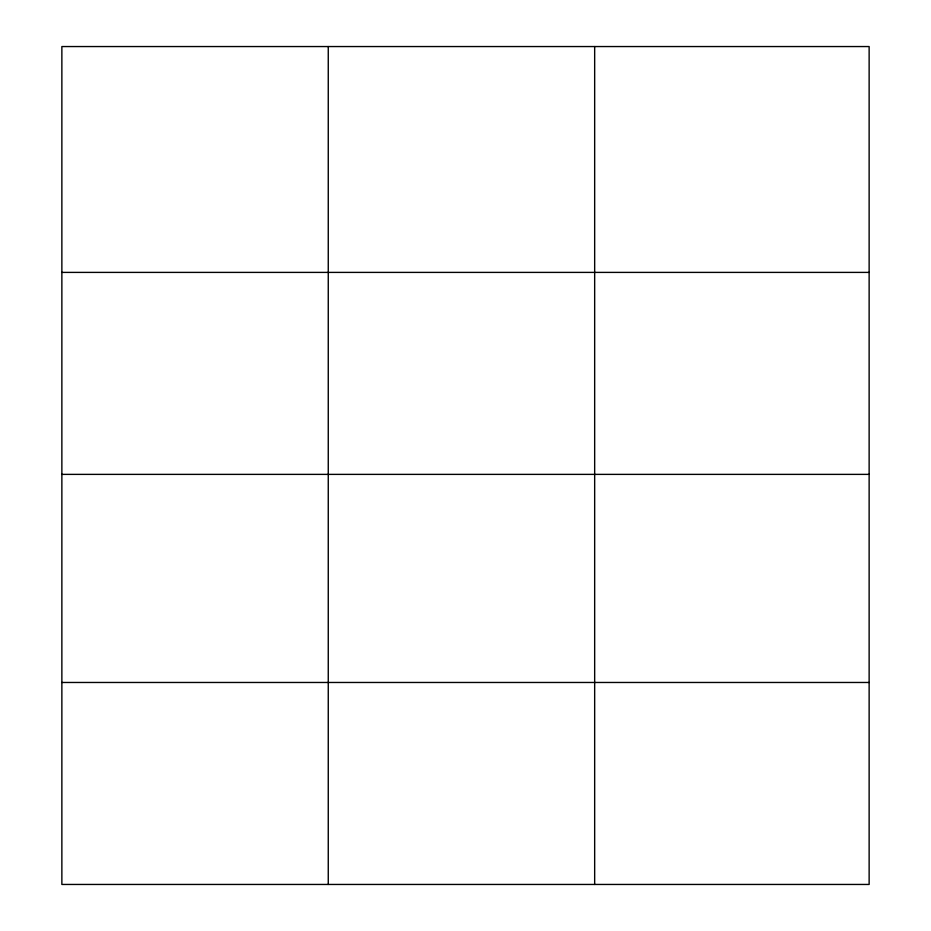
<?xml version="1.0" encoding="UTF-8"?>
<svg xmlns="http://www.w3.org/2000/svg" width="931" height="931" viewBox="0 0 931 931"><rect width="100%" height="100%" fill="white"/><g stroke="black" fill="none" stroke-linecap="round" stroke-linejoin="round"><path stroke-width="1.4" d="M869.135 474.379L869.135 46.55L61.865 46.55L61.865 884.45L869.135 884.45L869.135 474.379L61.865 474.379M61.865 272.399L869.135 272.399M61.865 682.47L869.135 682.47M594.665 46.55L594.665 884.45M328.259 46.55L328.259 884.45"/></g></svg>
